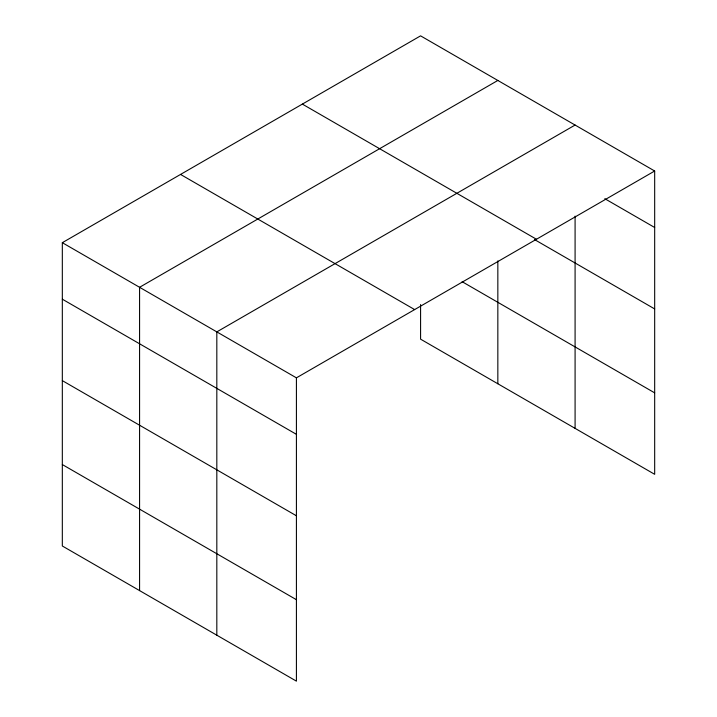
<?xml version="1.0" encoding="UTF-8"?>
<svg xmlns="http://www.w3.org/2000/svg" width="717" height="717" viewBox="0 0 717 717"><rect width="100%" height="100%" fill="white"/><g stroke="black" fill="none" stroke-linecap="round" stroke-linejoin="round"><path stroke-width="1.08" d="M654.675 171.005L420.583 35.85L62.325 242.687L62.325 545.995L296.417 681.15L296.417 377.841L654.675 171.005L654.675 474.313L420.583 339.159L420.583 304.573M575.088 216.131L575.088 428.363M497.84 80.447L139.573 287.293L139.573 590.602M575.088 125.045L216.821 331.89L216.821 635.199M604.807 198.699L654.675 227.495M302.359 104.108L536.45 239.254M534.532 239.577L654.675 308.937M462.107 281.682L654.675 392.862M180.55 174.437L414.641 309.583M62.325 242.687L296.417 377.841M62.325 299.186L296.417 434.332M62.325 380.628L296.417 515.783M62.325 464.553L296.417 599.699M497.84 260.907L497.84 383.756"/></g></svg>
